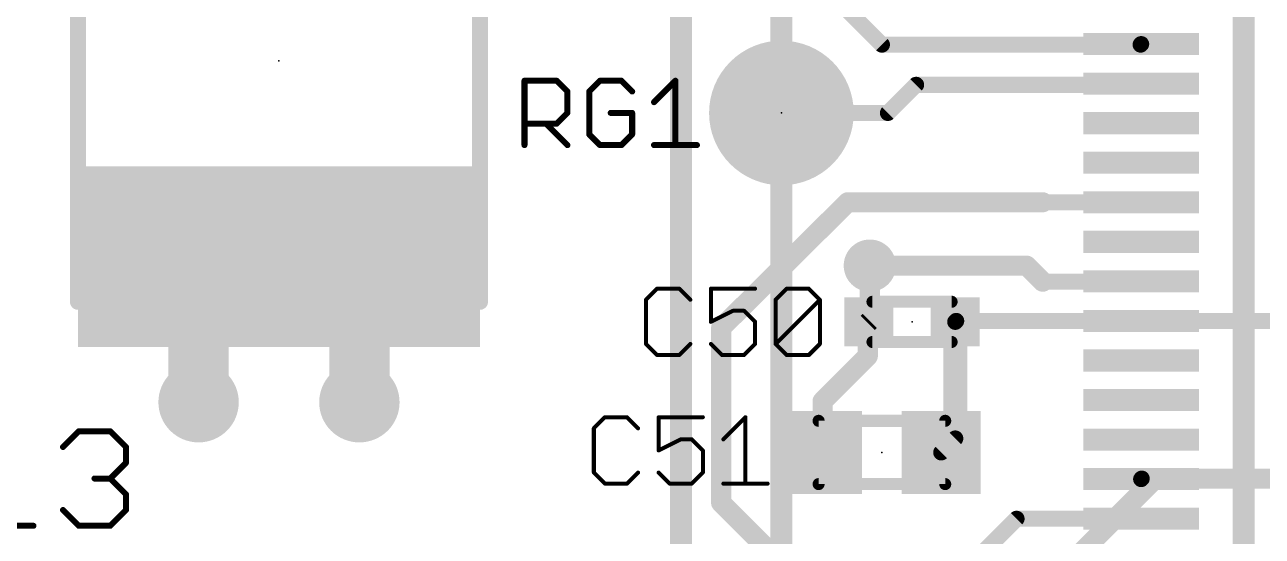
# Model space of a CAD drawing. Extents: x -19 to 124, y 0 to 88.
# Drawn here: x 31.08 to 46.72, y 56.22 to 62.68 of the extents above; entities that cross this region are included whole.
import ezdxf

# ---------------------------------------------------------------- set-up
doc = ezdxf.new("R2010")
doc.units = 0
for name, color, linetype in [('1', 12, 'CONTINUOUS'), ('15', 21, 'CONTINUOUS'), ('17', 110, 'CONTINUOUS'), ('18', 110, 'CONTINUOUS'), ('2', 110, 'CONTINUOUS'), ('21', 253, 'CONTINUOUS'), ('23', 53, 'CONTINUOUS'), ('25', 253, 'CONTINUOUS')]:
    doc.layers.add(name, color=color, linetype=linetype)

# ---------------------------------------------------------------- blocks, each defined once
blk = doc.blocks.new('RECT')
blk.add_solid([(-0.5, -0.5), (0.5, -0.5), (-0.5, 0.5), (0.5, 0.5)])
blk = doc.blocks.new('ROUNDP')
at = {"const_width": 0.5}
blk.add_lwpolyline([(0, -0.25, 1), (0, 0.25, 1), (0, -0.25)], format="xyb", dxfattribs=at)
blk = doc.blocks.new('ROUNDV')
at = {"const_width": 0.5}
blk.add_lwpolyline([(0, -0.25, 1), (0, 0.25, 1), (0, -0.25)], format="xyb", dxfattribs=at)

msp = doc.modelspace()

# ---------------------------------------------------------------- linework, layer by layer
at = {"layer": '1'}
for points, const_width in [([(40.64, 63.7032), (41.91, 62.4332)], 0.2032), ([(41.91, 62.4332), (45.1798, 62.4332)], 0.2032), ([(45.1798, 62.4332), (45.1866, 62.44)], 0.2032), ([(41.9862, 61.5696), (42.3418, 61.9252)], 0.2032), ([(42.3418, 61.9252), (45.1506, 61.9252)], 0.2032), ([(45.1506, 61.9252), (45.1866, 61.94)], 0.2032), ([(40.64, 61.5696), (41.9862, 61.5696)], 0.2032), ([(39.878, 58.8518), (41.4782, 60.4401)], 0.254), ([(41.4782, 60.4401), (43.942, 60.4401)], 0.254), ([(43.942, 60.4401), (43.954, 60.44)], 0.2032), ([(43.954, 60.44), (45.1866, 60.44)], 0.2032), ([(34.29, 59.7535), (33.274, 59.7535)], 0.762), ([(33.274, 59.7535), (33.274, 57.912)], 0.762), ([(34.29, 59.7535), (35.306, 59.7535)], 0.762), ([(35.306, 59.7535), (35.306, 57.912)], 0.762), ([(41.7576, 58.9407), (41.7576, 59.6392)], 0.254), ([(41.7576, 59.6392), (43.7388, 59.6392)], 0.254), ([(43.7388, 59.6392), (43.942, 59.436)], 0.254), ([(43.942, 59.436), (45.1652, 59.436)], 0.2032), ([(45.1652, 59.436), (45.1866, 59.44)], 0.2032), ([(39.878, 56.642), (39.878, 58.8518)], 0.254), ([(41.7449, 58.928), (41.7322, 58.9153)], 0.254), ([(41.7322, 58.9153), (41.7322, 58.4962)], 0.254), ([(41.7449, 58.928), (41.7576, 58.9407)], 0.254), ([(42.8371, 57.4541), (42.8371, 58.928)], 0.3048), ([(42.8371, 58.928), (42.8491, 58.94)], 0.2032), ([(42.8491, 58.94), (45.1866, 58.94)], 0.2032), ([(45.1866, 58.94), (48.248, 58.94)], 0.2032), ([(41.7322, 58.4962), (41.16, 57.924)], 0.254), ([(41.16, 57.924), (41.16, 57.277)], 0.254), ([(42.66, 57.277), (42.8371, 57.4541)], 0.2032), ([(42.545, 57.277), (42.66, 57.277)], 0.4064), ([(42.672, 57.277), (42.66, 57.277)], 0.4064), ([(45.1934, 56.9468), (45.1866, 56.94)], 0.2032), ([(47.1424, 56.9468), (45.1934, 56.9468)], 0.2032), ([(39.878, 56.642), (44.577, 51.943)], 0.254), ([(43.6118, 56.4388), (42.799, 55.626)], 0.2032), ([(43.6118, 56.4388), (45.1346, 56.4388)], 0.2032), ([(45.1346, 56.4388), (45.1866, 56.44)], 0.2032)]:
    msp.add_lwpolyline(points, dxfattribs=dict(at, const_width=const_width))
for points, const_width in [([(41.91, 62.484, 1), (41.91, 62.3824)], 0.1016), ([(41.8741, 62.3973, 1), (41.9459, 62.4691)], 0.1016), ([(45.1439, 62.4691, 1), (45.2157, 62.3973)], 0.1016), ([(45.2225, 62.4041, 1), (45.1507, 62.4759)], 0.1016), ([(45.1798, 62.3824, 1), (45.1798, 62.484)], 0.1016), ([(42.3418, 61.976, 1), (42.3418, 61.8744)], 0.1016), ([(42.3777, 61.8893, 1), (42.3059, 61.9611)], 0.1016), ([(45.1313, 61.9722, 1), (45.1699, 61.8782)], 0.1016), ([(45.1506, 61.8744, 1), (45.1506, 61.976)], 0.1016), ([(45.2059, 61.893, 1), (45.1673, 61.987)], 0.1016), ([(40.64, 61.6204, 1), (40.64, 61.5188)], 0.1016), ([(41.9503, 61.6055, 1), (42.0221, 61.5337)], 0.1016), ([(41.9862, 61.5188, 1), (41.9862, 61.6204)], 0.1016), ([(41.4782, 60.5036, 1), (41.4782, 60.3766)], 0.127), ([(41.5229, 60.395, 1), (41.4335, 60.4851)], 0.127), ([(43.9423, 60.4909, 1), (43.9417, 60.3893)], 0.1016), ([(43.954, 60.4908, 1), (43.954, 60.3892)], 0.1016), ([(43.942, 60.3766, 1), (43.942, 60.5036)], 0.127), ([(43.9537, 60.3892, 1), (43.9543, 60.4908)], 0.1016), ([(45.1866, 60.3892, 1), (45.1866, 60.4908)], 0.1016), ([(33.274, 59.944, 1), (33.274, 59.563)], 0.381), ([(33.4645, 59.7535, 1), (33.0835, 59.7535)], 0.381), ([(34.29, 59.944, 1), (34.29, 59.563)], 0.381), ([(34.29, 59.563, 1), (34.29, 59.944)], 0.381), ([(35.4965, 59.7535, 1), (35.1155, 59.7535)], 0.381), ([(35.306, 59.563, 1), (35.306, 59.944)], 0.381), ([(41.8211, 59.6392, 1), (41.6941, 59.6392)], 0.127), ([(41.7576, 59.7027, 1), (41.7576, 59.5757)], 0.127), ([(43.7837, 59.6841, 1), (43.6939, 59.5943)], 0.127), ([(43.7388, 59.5757, 1), (43.7388, 59.7027)], 0.127), ([(43.8971, 59.3911, 1), (43.9869, 59.4809)], 0.127), ([(43.942, 59.4868, 1), (43.942, 59.3852)], 0.1016), ([(45.1559, 59.4859, 1), (45.1745, 59.3861)], 0.1016), ([(45.1652, 59.3852, 1), (45.1652, 59.4868)], 0.1016), ([(45.1959, 59.3901, 1), (45.1773, 59.4899)], 0.1016), ([(39.9415, 58.8518, 1), (39.8145, 58.8518)], 0.127), ([(41.7957, 58.9153, 1), (41.6687, 58.9153)], 0.127), ([(41.6873, 58.9602, 1), (41.7771, 58.8704)], 0.127), ([(41.7, 58.9729, 1), (41.7898, 58.8831)], 0.127), ([(41.6941, 58.9407, 1), (41.8211, 58.9407)], 0.127), ([(41.7898, 58.8831, 1), (41.7, 58.9729)], 0.127), ([(41.8025, 58.8958, 1), (41.7127, 58.9856)], 0.127), ([(42.9133, 58.928, 1), (42.7609, 58.928)], 0.1524), ([(42.8012, 58.9639, 1), (42.873, 58.8921)], 0.1016), ([(42.8491, 58.9908, 1), (42.8491, 58.8892)], 0.1016), ([(42.885, 58.9041, 1), (42.8132, 58.9759)], 0.1016), ([(45.1866, 58.9908, 1), (45.1866, 58.8892)], 0.1016), ([(45.1866, 58.8892, 1), (45.1866, 58.9908)], 0.1016), ([(39.8333, 58.8969, 1), (39.9227, 58.8067)], 0.127), ([(41.6687, 58.4962, 1), (41.7957, 58.4962)], 0.127), ([(41.7771, 58.4513, 1), (41.6873, 58.5411)], 0.127), ([(33.0835, 57.912, 1), (33.4645, 57.912)], 0.381), ([(35.1155, 57.912, 1), (35.4965, 57.912)], 0.381), ([(41.2235, 57.924, 1), (41.0965, 57.924)], 0.127), ([(41.1151, 57.9689, 1), (41.2049, 57.8791)], 0.127), ([(42.873, 57.4182, 1), (42.8012, 57.49)], 0.1016), ([(42.545, 57.3786, 1), (42.545, 57.1754)], 0.2032), ([(42.66, 57.3786, 1), (42.66, 57.1754)], 0.2032), ([(42.66, 57.1754, 1), (42.66, 57.3786)], 0.2032), ([(42.672, 57.1754, 1), (42.672, 57.3786)], 0.2032), ([(42.7609, 57.4541, 1), (42.9133, 57.4541)], 0.1524), ([(41.0965, 57.277, 1), (41.2235, 57.277)], 0.127), ([(42.6241, 57.3129, 1), (42.6959, 57.2411)], 0.1016), ([(45.1507, 56.9759, 1), (45.2225, 56.9041)], 0.1016), ([(45.1934, 56.9976, 1), (45.1934, 56.896)], 0.1016), ([(45.2293, 56.9109, 1), (45.1575, 56.9827)], 0.1016), ([(39.9229, 56.6869, 1), (39.8331, 56.5971)], 0.127), ([(39.8145, 56.642, 1), (39.9415, 56.642)], 0.127), ([(43.6118, 56.4896, 1), (43.6118, 56.388)], 0.1016), ([(43.6477, 56.4029, 1), (43.5759, 56.4747)], 0.1016), ([(45.1334, 56.4896, 1), (45.1358, 56.388)], 0.1016), ([(45.1346, 56.388, 1), (45.1346, 56.4896)], 0.1016), ([(45.1878, 56.3892, 1), (45.1854, 56.4908)], 0.1016)]:
    msp.add_lwpolyline(points, format="xyb", dxfattribs=dict(at, const_width=const_width))
at = {"layer": '15', "const_width": 0.2794}
for points in [[(39.37, 50.8), (39.37, 78.232)], [(40.64, 73.66), (40.64, 49.53)], [(46.482, 43.18), (46.482, 67.31)]]:
    msp.add_lwpolyline(points, dxfattribs=at)
at = {"layer": '2', "const_width": 0.254}
for points in [[(43.1546, 54.737), (45.3644, 56.9468)], [(45.3644, 56.9468), (47.1424, 56.9468)]]:
    msp.add_lwpolyline(points, dxfattribs=at)
at = {"layer": '2', "const_width": 0.127}
for points in [[(45.3644, 57.0103, 1), (45.3644, 56.8833)], [(45.4093, 56.9019, 1), (45.3195, 56.9917)]]:
    msp.add_lwpolyline(points, format="xyb", dxfattribs=at)
at = {"layer": '21'}
for points, const_width in [([(31.75, 65.278), (31.75, 59.182)], 0.2032), ([(36.83, 59.182), (36.83, 65.278)], 0.2032), ([(42.791, 59.182), (41.791, 59.182)], 0.1524), ([(41.791, 58.674), (42.791, 58.674)], 0.1524), ([(42.71, 57.677), (41.11, 57.677)], 0.1524), ([(41.11, 57.677), (41.11, 56.877)], 0.1524), ([(42.71, 56.877), (42.71, 57.677)], 0.1524), ([(41.11, 56.877), (42.71, 56.877)], 0.1524)]:
    msp.add_lwpolyline(points, dxfattribs=dict(at, const_width=const_width))
for points, const_width in [([(31.6992, 59.182, 1), (31.8008, 59.182)], 0.1016), ([(36.7792, 59.182, 1), (36.8808, 59.182)], 0.1016), ([(41.791, 59.2201, 1), (41.791, 59.1439)], 0.0762), ([(42.791, 59.1439, 1), (42.791, 59.2201)], 0.0762), ([(41.791, 58.7121, 1), (41.791, 58.6359)], 0.0762), ([(42.791, 58.6359, 1), (42.791, 58.7121)], 0.0762), ([(41.11, 57.7151, 1), (41.11, 57.6389)], 0.0762), ([(41.1481, 57.677, 1), (41.0719, 57.677)], 0.0762), ([(42.7481, 57.677, 1), (42.6719, 57.677)], 0.0762), ([(42.71, 57.6389, 1), (42.71, 57.7151)], 0.0762), ([(41.11, 56.9151, 1), (41.11, 56.8389)], 0.0762), ([(42.71, 56.8389, 1), (42.71, 56.9151)], 0.0762), ([(41.0719, 56.877, 1), (41.1481, 56.877)], 0.0762), ([(42.6719, 56.877, 1), (42.7481, 56.877)], 0.0762)]:
    msp.add_lwpolyline(points, format="xyb", dxfattribs=dict(at, const_width=const_width))
at = {"layer": '23'}
for p in [(34.29, 62.23), (40.64, 61.5696), (42.291, 58.928), (41.91, 57.277)]:
    msp.add_point(p, dxfattribs=at)
at = {"layer": '25'}
for points, const_width in [([(37.3928, 61.1632), (37.3928, 61.9767)], 0.0762), ([(37.3928, 61.9767), (37.7996, 61.9767)], 0.0762), ([(37.7996, 61.9767), (37.9352, 61.8411)], 0.0762), ([(38.347, 61.9767), (38.2114, 61.8411)], 0.0762), ([(38.6182, 61.9767), (38.347, 61.9767)], 0.0762), ([(38.7537, 61.8411), (38.6182, 61.9767)], 0.0762), ([(39.03, 61.7055), (39.3011, 61.9767)], 0.0762), ([(39.3011, 61.9767), (39.3011, 61.1632)], 0.0762), ([(37.9352, 61.8411), (37.9352, 61.5699)], 0.0762), ([(38.2114, 61.8411), (38.2114, 61.2988)], 0.0762), ([(37.7996, 61.4344), (37.3928, 61.4344)], 0.0762), ([(37.664, 61.4344), (37.9352, 61.1632)], 0.0762), ([(37.9352, 61.5699), (37.7996, 61.4344)], 0.0762), ([(38.7537, 61.5699), (38.4826, 61.5699)], 0.0762), ([(38.7537, 61.2988), (38.7537, 61.5699)], 0.0762), ([(38.2114, 61.2988), (38.347, 61.1632)], 0.0762), ([(38.6182, 61.1632), (38.7537, 61.2988)], 0.0762), ([(38.347, 61.1632), (38.6182, 61.1632)], 0.0762), ([(39.03, 61.1632), (39.5723, 61.1632)], 0.0762), ([(39.0694, 59.3478), (38.9295, 59.208)], 0.0508), ([(39.349, 59.3478), (39.0694, 59.3478)], 0.0508), ([(39.4888, 59.208), (39.349, 59.3478)], 0.0508), ([(40.3074, 59.3478), (39.7481, 59.3478)], 0.0508), ([(39.7481, 59.3478), (39.7481, 58.9284)], 0.0508), ([(40.5667, 59.208), (40.7065, 59.3478)], 0.0508), ([(40.7065, 59.3478), (40.9861, 59.3478)], 0.0508), ([(40.9861, 59.3478), (41.126, 59.208)], 0.0508), ([(38.9295, 59.208), (38.9295, 58.6487)], 0.0508), ([(40.5667, 58.6487), (40.5667, 59.208)], 0.0508), ([(40.5667, 58.6487), (41.126, 59.208)], 0.0508), ([(41.126, 59.208), (41.126, 58.6487)], 0.0508), ([(39.7481, 58.9284), (40.0277, 59.0682)], 0.0508), ([(40.0277, 59.0682), (40.1676, 59.0682)], 0.0508), ([(40.1676, 59.0682), (40.3074, 58.9284)], 0.0508), ([(40.3074, 58.9284), (40.3074, 58.6487)], 0.0508), ([(38.9295, 58.6487), (39.0694, 58.5089)], 0.0508), ([(39.349, 58.5089), (39.4888, 58.6487)], 0.0508), ([(39.8879, 58.5089), (39.7481, 58.6487)], 0.0508), ([(40.3074, 58.6487), (40.1676, 58.5089)], 0.0508), ([(40.7065, 58.5089), (40.5667, 58.6487)], 0.0508), ([(41.126, 58.6487), (40.9861, 58.5089)], 0.0508), ([(39.0694, 58.5089), (39.349, 58.5089)], 0.0508), ([(40.1676, 58.5089), (39.8879, 58.5089)], 0.0508), ([(40.9861, 58.5089), (40.7065, 58.5089)], 0.0508), ([(38.409, 57.7222), (38.2691, 57.5824)], 0.0508), ([(38.6886, 57.7222), (38.409, 57.7222)], 0.0508), ([(38.8284, 57.5824), (38.6886, 57.7222)], 0.0508), ([(39.647, 57.7222), (39.0877, 57.7222)], 0.0508), ([(39.0877, 57.7222), (39.0877, 57.3028)], 0.0508), ([(39.9063, 57.4426), (40.1859, 57.7222)], 0.0508), ([(40.1859, 57.7222), (40.1859, 56.8833)], 0.0508), ([(31.56, 57.3456), (31.7591, 57.5447)], 0.0762), ([(31.7591, 57.5447), (32.1574, 57.5447)], 0.0762), ([(32.1574, 57.5447), (32.3565, 57.3456)], 0.0762), ([(38.2691, 57.5824), (38.2691, 57.0231)], 0.0508), ([(39.0877, 57.3028), (39.3673, 57.4426)], 0.0508), ([(39.3673, 57.4426), (39.5072, 57.4426)], 0.0508), ([(39.5072, 57.4426), (39.647, 57.3028)], 0.0508), ([(32.3565, 57.3456), (32.3565, 57.1464)], 0.0762), ([(39.647, 57.3028), (39.647, 57.0231)], 0.0508), ([(32.3565, 57.1464), (32.1574, 56.9473)], 0.0762), ([(32.1574, 56.9473), (31.9583, 56.9473)], 0.0762), ([(32.1574, 56.9473), (32.3565, 56.7482)], 0.0762), ([(38.2691, 57.0231), (38.409, 56.8833)], 0.0508), ([(38.6886, 56.8833), (38.8284, 57.0231)], 0.0508), ([(39.2275, 56.8833), (39.0877, 57.0231)], 0.0508), ([(39.647, 57.0231), (39.5072, 56.8833)], 0.0508), ([(32.3565, 56.7482), (32.3565, 56.549)], 0.0762), ([(38.409, 56.8833), (38.6886, 56.8833)], 0.0508), ([(39.5072, 56.8833), (39.2275, 56.8833)], 0.0508), ([(39.9063, 56.8833), (40.4656, 56.8833)], 0.0508), ([(31.7591, 56.3499), (31.56, 56.549)], 0.0762), ([(32.3565, 56.549), (32.1574, 56.3499)], 0.0762), ([(30.3906, 56.3499), (31.1871, 56.3499)], 0.0762), ([(32.1574, 56.3499), (31.7591, 56.3499)], 0.0762)]:
    msp.add_lwpolyline(points, dxfattribs=dict(at, const_width=const_width))
for points, const_width in [([(37.3928, 61.9957, 1), (37.3928, 61.9576)], 0.0381), ([(37.4119, 61.9767, 1), (37.3738, 61.9767)], 0.0381), ([(37.813, 61.9902, 1), (37.7861, 61.9632)], 0.0381), ([(37.7996, 61.9576, 1), (37.7996, 61.9957)], 0.0381), ([(38.347, 61.9957, 1), (38.347, 61.9576)], 0.0381), ([(38.3605, 61.9632, 1), (38.3335, 61.9902)], 0.0381), ([(38.6316, 61.9902, 1), (38.6047, 61.9632)], 0.0381), ([(38.6182, 61.9576, 1), (38.6182, 61.9957)], 0.0381), ([(39.3202, 61.9767, 1), (39.2821, 61.9767)], 0.0381), ([(39.3146, 61.9632, 1), (39.2877, 61.9902)], 0.0381), ([(37.9542, 61.8411, 1), (37.9161, 61.8411)], 0.0381), ([(37.9217, 61.8276, 1), (37.9486, 61.8546)], 0.0381), ([(38.2305, 61.8411, 1), (38.1924, 61.8411)], 0.0381), ([(38.1979, 61.8546, 1), (38.2249, 61.8276)], 0.0381), ([(38.7403, 61.8276, 1), (38.7672, 61.8546)], 0.0381), ([(39.0165, 61.719, 1), (39.0435, 61.6921)], 0.0381), ([(37.3928, 61.4534, 1), (37.3928, 61.4153)], 0.0381), ([(37.6775, 61.4478, 1), (37.6505, 61.4209)], 0.0381), ([(37.7861, 61.4478, 1), (37.813, 61.4209)], 0.0381), ([(37.7996, 61.4153, 1), (37.7996, 61.4534)], 0.0381), ([(37.9161, 61.5699, 1), (37.9542, 61.5699)], 0.0381), ([(37.9486, 61.5565, 1), (37.9217, 61.5834)], 0.0381), ([(38.4826, 61.589, 1), (38.4826, 61.5509)], 0.0381), ([(38.7728, 61.5699, 1), (38.7347, 61.5699)], 0.0381), ([(38.7537, 61.5509, 1), (38.7537, 61.589)], 0.0381), ([(38.2249, 61.3123, 1), (38.1979, 61.2853)], 0.0381), ([(38.1924, 61.2988, 1), (38.2305, 61.2988)], 0.0381), ([(38.7347, 61.2988, 1), (38.7728, 61.2988)], 0.0381), ([(38.7672, 61.2853, 1), (38.7403, 61.3123)], 0.0381), ([(37.3738, 61.1632, 1), (37.4119, 61.1632)], 0.0381), ([(37.9217, 61.1497, 1), (37.9486, 61.1767)], 0.0381), ([(38.347, 61.1823, 1), (38.347, 61.1442)], 0.0381), ([(38.3335, 61.1497, 1), (38.3605, 61.1767)], 0.0381), ([(38.6047, 61.1767, 1), (38.6316, 61.1497)], 0.0381), ([(38.6182, 61.1442, 1), (38.6182, 61.1823)], 0.0381), ([(39.03, 61.1823, 1), (39.03, 61.1442)], 0.0381), ([(39.2821, 61.1632, 1), (39.3202, 61.1632)], 0.0381), ([(39.5723, 61.1442, 1), (39.5723, 61.1823)], 0.0381), ([(39.0694, 59.3605, 1), (39.0694, 59.3351)], 0.0254), ([(39.0783, 59.3388, 1), (39.0604, 59.3568)], 0.0254), ([(39.358, 59.3568, 1), (39.34, 59.3388)], 0.0254), ([(39.349, 59.3351, 1), (39.349, 59.3605)], 0.0254), ([(39.7481, 59.3605, 1), (39.7481, 59.3351)], 0.0254), ([(39.7608, 59.3478, 1), (39.7354, 59.3478)], 0.0254), ([(40.3074, 59.3351, 1), (40.3074, 59.3605)], 0.0254), ([(40.7065, 59.3605, 1), (40.7065, 59.3351)], 0.0254), ([(40.7155, 59.3388, 1), (40.6975, 59.3568)], 0.0254), ([(40.9951, 59.3568, 1), (40.9772, 59.3388)], 0.0254), ([(40.9861, 59.3351, 1), (40.9861, 59.3605)], 0.0254), ([(38.9422, 59.208, 1), (38.9168, 59.208)], 0.0254), ([(38.9206, 59.217, 1), (38.9385, 59.199)], 0.0254), ([(39.4798, 59.199, 1), (39.4978, 59.217)], 0.0254), ([(40.5794, 59.208, 1), (40.554, 59.208)], 0.0254), ([(40.5577, 59.217, 1), (40.5757, 59.199)], 0.0254), ([(41.1387, 59.208, 1), (41.1133, 59.208)], 0.0254), ([(41.1349, 59.199, 1), (41.117, 59.217)], 0.0254), ([(41.117, 59.199, 1), (41.1349, 59.217)], 0.0254), ([(40.0277, 59.0809, 1), (40.0277, 59.0555)], 0.0254), ([(40.0334, 59.0568, 1), (40.0221, 59.0795)], 0.0254), ([(40.1765, 59.0772, 1), (40.1586, 59.0592)], 0.0254), ([(40.1676, 59.0555, 1), (40.1676, 59.0809)], 0.0254), ([(39.7424, 58.9397, 1), (39.7538, 58.917)], 0.0254), ([(39.7354, 58.9284, 1), (39.7608, 58.9284)], 0.0254), ([(40.3201, 58.9284, 1), (40.2947, 58.9284)], 0.0254), ([(40.2984, 58.9194, 1), (40.3164, 58.9373)], 0.0254), ([(38.9168, 58.6487, 1), (38.9422, 58.6487)], 0.0254), ([(38.9385, 58.6577, 1), (38.9206, 58.6397)], 0.0254), ([(39.4978, 58.6397, 1), (39.4798, 58.6577)], 0.0254), ([(39.7571, 58.6577, 1), (39.7391, 58.6397)], 0.0254), ([(40.2947, 58.6487, 1), (40.3201, 58.6487)], 0.0254), ([(40.3164, 58.6397, 1), (40.2984, 58.6577)], 0.0254), ([(40.5757, 58.6577, 1), (40.5577, 58.6397)], 0.0254), ([(40.5577, 58.6577, 1), (40.5757, 58.6397)], 0.0254), ([(40.554, 58.6487, 1), (40.5794, 58.6487)], 0.0254), ([(41.1133, 58.6487, 1), (41.1387, 58.6487)], 0.0254), ([(41.1349, 58.6397, 1), (41.117, 58.6577)], 0.0254), ([(39.0694, 58.5216, 1), (39.0694, 58.4962)], 0.0254), ([(39.0604, 58.4999, 1), (39.0783, 58.5179)], 0.0254), ([(39.34, 58.5179, 1), (39.358, 58.4999)], 0.0254), ([(39.349, 58.4962, 1), (39.349, 58.5216)], 0.0254), ([(39.8879, 58.5216, 1), (39.8879, 58.4962)], 0.0254), ([(39.8789, 58.4999, 1), (39.8969, 58.5179)], 0.0254), ([(40.1586, 58.5179, 1), (40.1765, 58.4999)], 0.0254), ([(40.1676, 58.4962, 1), (40.1676, 58.5216)], 0.0254), ([(40.7065, 58.5216, 1), (40.7065, 58.4962)], 0.0254), ([(40.6975, 58.4999, 1), (40.7155, 58.5179)], 0.0254), ([(40.9772, 58.5179, 1), (40.9951, 58.4999)], 0.0254), ([(40.9861, 58.4962, 1), (40.9861, 58.5216)], 0.0254), ([(38.409, 57.7349, 1), (38.409, 57.7095)], 0.0254), ([(38.4179, 57.7132, 1), (38.4, 57.7312)], 0.0254), ([(38.6976, 57.7312, 1), (38.6796, 57.7132)], 0.0254), ([(38.6886, 57.7095, 1), (38.6886, 57.7349)], 0.0254), ([(39.0877, 57.7349, 1), (39.0877, 57.7095)], 0.0254), ([(39.1004, 57.7222, 1), (39.075, 57.7222)], 0.0254), ([(39.647, 57.7095, 1), (39.647, 57.7349)], 0.0254), ([(40.1986, 57.7222, 1), (40.1732, 57.7222)], 0.0254), ([(40.1949, 57.7132, 1), (40.1769, 57.7312)], 0.0254), ([(31.7591, 57.5638, 1), (31.7591, 57.5257)], 0.0381), ([(31.7726, 57.5312, 1), (31.7457, 57.5582)], 0.0381), ([(32.1709, 57.5582, 1), (32.1439, 57.5312)], 0.0381), ([(32.1574, 57.5257, 1), (32.1574, 57.5638)], 0.0381), ([(38.2818, 57.5824, 1), (38.2564, 57.5824)], 0.0254), ([(38.2602, 57.5914, 1), (38.2781, 57.5734)], 0.0254), ([(38.8194, 57.5734, 1), (38.8374, 57.5914)], 0.0254), ([(39.3673, 57.4553, 1), (39.3673, 57.4299)], 0.0254), ([(39.373, 57.4312, 1), (39.3617, 57.4539)], 0.0254), ([(39.5161, 57.4516, 1), (39.4982, 57.4336)], 0.0254), ([(39.5072, 57.4299, 1), (39.5072, 57.4553)], 0.0254), ([(39.8973, 57.4516, 1), (39.9153, 57.4336)], 0.0254), ([(31.5465, 57.3591, 1), (31.5735, 57.3321)], 0.0381), ([(32.3756, 57.3456, 1), (32.3375, 57.3456)], 0.0381), ([(32.3431, 57.3321, 1), (32.37, 57.3591)], 0.0381), ([(39.082, 57.3141, 1), (39.0934, 57.2914)], 0.0254), ([(39.075, 57.3028, 1), (39.1004, 57.3028)], 0.0254), ([(39.6597, 57.3028, 1), (39.6343, 57.3028)], 0.0254), ([(39.638, 57.2938, 1), (39.656, 57.3117)], 0.0254), ([(32.3375, 57.1464, 1), (32.3756, 57.1464)], 0.0381), ([(32.37, 57.133, 1), (32.3431, 57.1599)], 0.0381), ([(31.9583, 56.9664, 1), (31.9583, 56.9283)], 0.0381), ([(32.1709, 56.9608, 1), (32.1439, 56.9338)], 0.0381), ([(32.1439, 56.9608, 1), (32.1709, 56.9338)], 0.0381), ([(32.1574, 56.9283, 1), (32.1574, 56.9664)], 0.0381), ([(38.2564, 57.0231, 1), (38.2818, 57.0231)], 0.0254), ([(38.2781, 57.0321, 1), (38.2602, 57.0141)], 0.0254), ([(38.8374, 57.0141, 1), (38.8194, 57.0321)], 0.0254), ([(39.0967, 57.0321, 1), (39.0787, 57.0141)], 0.0254), ([(39.6343, 57.0231, 1), (39.6597, 57.0231)], 0.0254), ([(39.656, 57.0141, 1), (39.638, 57.0321)], 0.0254), ([(32.3756, 56.7482, 1), (32.3375, 56.7482)], 0.0381), ([(32.3431, 56.7347, 1), (32.37, 56.7616)], 0.0381), ([(38.409, 56.896, 1), (38.409, 56.8706)], 0.0254), ([(38.4, 56.8743, 1), (38.4179, 56.8923)], 0.0254), ([(38.6796, 56.8923, 1), (38.6976, 56.8743)], 0.0254), ([(38.6886, 56.8706, 1), (38.6886, 56.896)], 0.0254), ([(39.2275, 56.896, 1), (39.2275, 56.8706)], 0.0254), ([(39.2185, 56.8743, 1), (39.2365, 56.8923)], 0.0254), ([(39.4982, 56.8923, 1), (39.5161, 56.8743)], 0.0254), ([(39.5072, 56.8706, 1), (39.5072, 56.896)], 0.0254), ([(39.9063, 56.896, 1), (39.9063, 56.8706)], 0.0254), ([(40.1732, 56.8833, 1), (40.1986, 56.8833)], 0.0254), ([(40.4656, 56.8706, 1), (40.4656, 56.896)], 0.0254), ([(31.5735, 56.5625, 1), (31.5465, 56.5356)], 0.0381), ([(32.3375, 56.549, 1), (32.3756, 56.549)], 0.0381), ([(32.37, 56.5356, 1), (32.3431, 56.5625)], 0.0381), ([(31.1871, 56.3309, 1), (31.1871, 56.369)], 0.0381), ([(31.7591, 56.369, 1), (31.7591, 56.3309)], 0.0381), ([(31.7457, 56.3364, 1), (31.7726, 56.3634)], 0.0381), ([(32.1439, 56.3634, 1), (32.1709, 56.3364)], 0.0381), ([(32.1574, 56.3309, 1), (32.1574, 56.369)], 0.0381)]:
    msp.add_lwpolyline(points, format="xyb", dxfattribs=dict(at, const_width=const_width))

# ---------------------------------------------------------------- block references
at = {"layer": '1'}
for p, xscale, yscale, rotation in [((45.1866, 62.44), 0.2794, 1.462, 270), ((45.1866, 61.94), 0.2794, 1.462, 270), ((45.1866, 61.44), 0.2794, 1.462, 270), ((45.1866, 60.94), 0.2794, 1.462, 270), ((34.29, 59.7535), 2.286, 5.08, 90), ((45.1866, 60.44), 0.2794, 1.462, 270), ((45.1866, 59.94), 0.2794, 1.462, 270), ((45.1866, 59.44), 0.2794, 1.462, 270), ((41.7449, 58.928), 0.62, 0.62, 180), ((42.8371, 58.928), 0.62, 0.62, 180), ((45.1866, 58.94), 0.2794, 1.462, 270), ((45.1866, 58.44), 0.2794, 1.462, 270), ((45.1866, 57.94), 0.2794, 1.462, 270), ((45.1866, 57.44), 0.2794, 1.462, 270), ((45.1866, 56.94), 0.2794, 1.462, 270), ((45.1866, 56.44), 0.2794, 1.462, 270)]:
    msp.add_blockref('RECT', p, dxfattribs=dict(at, xscale=xscale, yscale=yscale, rotation=rotation))
at = {"layer": '1', "yscale": 1.05, "rotation": 180}
for p in [(41.16, 57.277), (42.66, 57.277)]:
    msp.add_blockref('RECT', p, dxfattribs=at)
at = {"layer": '17', "xscale": 1.8288, "yscale": 1.8288}
msp.add_blockref('ROUNDP', (40.64, 61.5696), dxfattribs=at)
msp.add_blockref('ROUNDP', (40.64, 61.5696), dxfattribs=at)
msp.add_blockref('ROUNDP', (40.64, 61.5696), dxfattribs=at)
msp.add_blockref('ROUNDP', (40.64, 61.5696), dxfattribs=at)
at = {"layer": '18'}
for p, xscale, yscale in [((41.7576, 59.6392), 0.6604, 0.6604), ((41.7576, 59.6392), 0.6604, 0.6604), ((33.274, 57.912), 1.016, 1.016), ((33.274, 57.912), 1.016, 1.016), ((35.306, 57.912), 1.016, 1.016), ((35.306, 57.912), 1.016, 1.016)]:
    msp.add_blockref('ROUNDV', p, dxfattribs=dict(at, xscale=xscale, yscale=yscale))

doc.saveas('drawing.dxf')
